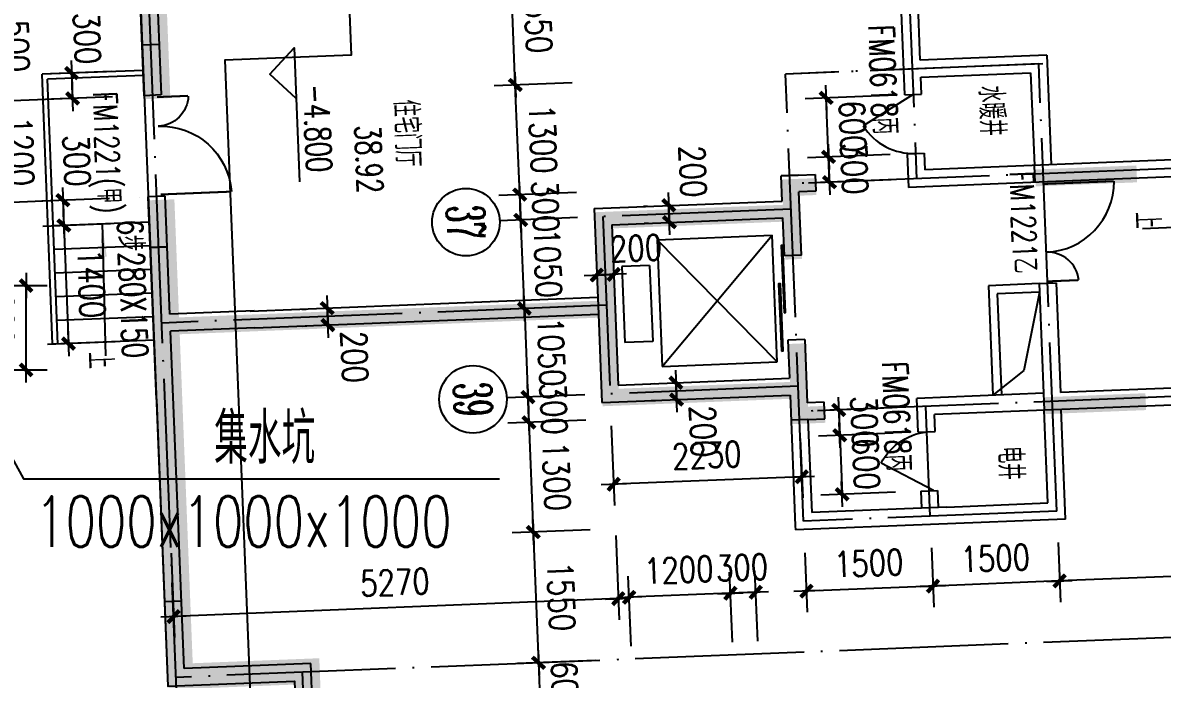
# Model space of a CAD drawing. Extents: x 634182 to 802382, y -1101880 to -864080.
# Drawn here: x 775178 to 788672, y -992828 to -985053 of the extents above; entities that cross this region are included whole.
import ezdxf
from ezdxf.enums import TextEntityAlignment as Align

# ---------------------------------------------------------------- set-up
doc = ezdxf.new("R2010")
doc.units = 0
doc.header["$LTSCALE"] = 1000
doc.header["$MEASUREMENT"] = 0
doc.linetypes.add('DOTE', pattern=[2.42, 2, -0.2, 0.02, -0.2])
doc.layers.get('0').update_dxf_attribs({"linetype": 'CONTINUOUS'})
doc.layers.get('DEFPOINTS').update_dxf_attribs({"linetype": 'CONTINUOUS'})
for name, color, linetype in [('AXIS', 3, 'CONTINUOUS'), ('AXIS_TEXT', 7, 'CONTINUOUS'), ('DOTE', 1, 'DOTE'), ('PUB_DIM', 3, 'CONTINUOUS'), ('PUB_TEXT', 7, 'CONTINUOUS'), ('STAIR', 2, 'CONTINUOUS'), ('WALL', 191, 'CONTINUOUS'), ('WINDOW', 2, 'CONTINUOUS'), ('WINDOW_TEXT', 6, 'CONTINUOUS'), ('剪力墙', 131, 'CONTINUOUS'), ('防火分區线', 2, 'CONTINUOUS')]:
    doc.layers.add(name, color=color, linetype=linetype)
doc.styles.add('_Z', font='romans', dxfattribs={"width": 0.7, "bigfont": 'Z'})
doc.styles.add('COMPLEX', font='COMPLEX')
doc.styles.add('DIM_FONT', font='simplex.shx', dxfattribs={"width": 0.8})
doc.styles.add('SIMPLEX', font='SIMPLEX.SHX')
doc.styles.add('Z', font='romans', dxfattribs={"width": 0.8, "bigfont": 'z'})
doc.dimstyles.new('DIMN', dxfattribs={"dimtxt": 300, "dimasz": 1, "dimexe": 250, "dimexo": 300, "dimgap": 150, "dimtad": 1, "dimdec": 0, "dimzin": 0, "dimdsep": 46, "dimtxsty": 'DIM_FONT', "dimblk": '_DIMX', "dimblk1": '_DIMX', "dimblk2": '_DIMX', "dimcen": 2.5, "dimclrt": 7, "dimadec": 0, "dimazin": 0, "dimtfac": 1, "dimtdec": 0, "dimtix": 1, "dimtmove": 2, "dimatfit": 3, "dimldrblk": '_DIMX', "dimfxl": 0, "dimtolj": 1, "dimtzin": 0, "dimarcsym": 0})

# ---------------------------------------------------------------- blocks, each defined once
blk = doc.blocks.new('M_A17ORW')
at = {"const_width": 0.02}
for points in [[(-0.481, -0.001), (-0.481, -0.308)], [(0.481, 0.001), (0.481, -0.691)]]:
    blk.add_lwpolyline(points, dxfattribs=at)
for centre, radius, start, end in [((-0.501, -0.003), 0.307, 274.2492, 0.2101), ((0.505, 0.002), 0.699, 180.2762, 268.0603)]:
    blk.add_arc(centre, radius, start, end)
blk = doc.blocks.new('_DBLK')
blk.add_line((-0.5, 0), (0, -0.866))
blk.add_arc((-0.5, 0), 1, 300, 0)
at = {"layer": 'WINDOW_TEXT', "style": 'SIMPLEX', "flags": 9}
blk.add_attdef('A', text='', height=1, dxfattribs=at).set_placement((0, 1.5), align=Align.MIDDLE)
blk = doc.blocks.new('M_A14NPV')
for points in [[(0.18, 0.178), (0.177, 0.16), (-0.617, 0.16), (-0.617, 0.181)], [(0.632, 0.226), (0.629, 0.208), (-0.164, 0.208), (-0.164, 0.229)]]:
    blk.add_lwpolyline(points, close=True)
blk = doc.blocks.new('_DIMX')
blk.add_line((-150, 0), (150, 0))
at = {"const_width": 50}
blk.add_lwpolyline([(-70, -70), (70, 70)], dxfattribs=at)
blk = doc.blocks.new('*D271')
at = {"color": 0, "linetype": 'ByBlock'}
for p, q in [((787438, -991210), (787466, -991914)), ((785939, -991270), (785967, -991974)), ((787455, -991664), (785958, -991725))]:
    blk.add_line(p, q, dxfattribs=at)
at = {"layer": 'DEFPOINTS', "color": 0, "linetype": 'ByBlock'}
for p in [(787425, -990910), (785927, -990971), (785957, -991725)]:
    blk.add_point(p, dxfattribs=at)
at = {"color": 0, "linetype": 'ByBlock'}
for p, rotation in [((785957, -991725), 182.3), ((787456, -991664), 2.29999999999996)]:
    blk.add_blockref('_DIMX', p, dxfattribs=dict(at, rotation=rotation))
at = {"color": 7, "linetype": 'ByBlock', "insert": (786694, -991395), "char_height": 300, "attachment_point": 5, "rotation": 2.3, "style": 'DIM_FONT'}
blk.add_mtext('\\A1;1500', dxfattribs=at)
blk = doc.blocks.new('*D272')
at = {"color": 0, "linetype": 'ByBlock'}
for p, q in [((782200, -991125), (782240, -992124)), ((776934, -991337), (776974, -992336)), ((782229, -991874), (776965, -992086))]:
    blk.add_line(p, q, dxfattribs=at)
at = {"layer": 'DEFPOINTS', "color": 0, "linetype": 'ByBlock'}
for p in [(782188, -990826), (776922, -991037), (776964, -992086)]:
    blk.add_point(p, dxfattribs=at)
at = {"color": 0, "linetype": 'ByBlock'}
for p, rotation in [((782230, -991874), 2.30000000000004), ((776964, -992086), 182.3)]:
    blk.add_blockref('_DIMX', p, dxfattribs=dict(at, rotation=rotation))
at = {"color": 7, "linetype": 'ByBlock', "insert": (779585, -991680), "char_height": 300, "attachment_point": 5, "rotation": 2.3, "style": 'DIM_FONT'}
blk.add_mtext('\\A1;5270', dxfattribs=at)
blk = doc.blocks.new('*D273')
at = {"color": 0, "linetype": 'ByBlock'}
for p, q in [((782148, -989826), (782186, -990769)), ((784386, -989976), (784414, -990680)), ((784403, -990430), (782177, -990519))]:
    blk.add_line(p, q, dxfattribs=at)
at = {"layer": 'DEFPOINTS', "color": 0, "linetype": 'ByBlock'}
for p in [(782136, -989527), (784373, -989676), (782176, -990519)]:
    blk.add_point(p, dxfattribs=at)
at = {"color": 0, "linetype": 'ByBlock'}
for p, rotation in [((782176, -990519), 182.3), ((784404, -990430), 2.29999999999996)]:
    blk.add_blockref('_DIMX', p, dxfattribs=dict(at, rotation=rotation))
at = {"color": 7, "linetype": 'ByBlock', "insert": (783278, -990175), "char_height": 300, "attachment_point": 5, "rotation": 2.3, "style": 'DIM_FONT'}
blk.add_mtext('\\A1;2230', dxfattribs=at)
blk = doc.blocks.new('*D274')
at = {"color": 0, "linetype": 'ByBlock'}
for p, q in [((784440, -991331), (784468, -992035)), ((785939, -991270), (785967, -991974)), ((785956, -991725), (784459, -991785))]:
    blk.add_line(p, q, dxfattribs=at)
at = {"layer": 'DEFPOINTS', "color": 0, "linetype": 'ByBlock'}
for p in [(784428, -991031), (785927, -990971), (784458, -991785)]:
    blk.add_point(p, dxfattribs=at)
at = {"color": 0, "linetype": 'ByBlock'}
for p, rotation in [((785957, -991725), 2.29999999999996), ((784458, -991785), 182.3)]:
    blk.add_blockref('_DIMX', p, dxfattribs=dict(at, rotation=rotation))
at = {"color": 7, "linetype": 'ByBlock', "insert": (785196, -991455), "char_height": 300, "attachment_point": 5, "rotation": 2.3, "style": 'DIM_FONT'}
blk.add_mtext('\\A1;1500', dxfattribs=at)
blk = doc.blocks.new('*D275')
at = {"color": 0, "linetype": 'ByBlock'}
for p, q in [((791025, -990827), (791063, -991770)), ((787438, -991210), (787466, -991914)), ((791052, -991520), (787457, -991664))]:
    blk.add_line(p, q, dxfattribs=at)
at = {"layer": 'DEFPOINTS', "color": 0, "linetype": 'ByBlock'}
for p in [(791013, -990527), (787425, -990910), (787456, -991664)]:
    blk.add_point(p, dxfattribs=at)
at = {"color": 0, "linetype": 'ByBlock'}
for p, rotation in [((791053, -991520), 2.29999999999996), ((787456, -991664), 182.3)]:
    blk.add_blockref('_DIMX', p, dxfattribs=dict(at, rotation=rotation))
at = {"color": 7, "linetype": 'ByBlock', "insert": (789242, -991292), "char_height": 300, "attachment_point": 5, "rotation": 2.3, "style": 'DIM_FONT'}
blk.add_mtext('\\A1;3600', dxfattribs=at)
blk = doc.blocks.new('*D277')
at = {"color": 0, "linetype": 'ByBlock'}
for p, q in [((781791, -988410), (780868, -988447)), ((781118, -988436), (781117, -988435)), ((781118, -988437), (781160, -989486)), ((781833, -989459), (780910, -989496)), ((781160, -989487), (781160, -989488))]:
    blk.add_line(p, q, dxfattribs=at)
at = {"layer": 'DEFPOINTS', "color": 0, "linetype": 'ByBlock'}
for p in [(782090, -988398), (782133, -989447), (781160, -989486)]:
    blk.add_point(p, dxfattribs=at)
at = {"color": 0, "linetype": 'ByBlock'}
for p, rotation in [((781118, -988437), 272.3000000000001), ((781160, -989486), 92.3000000000001)]:
    blk.add_blockref('_DIMX', p, dxfattribs=dict(at, rotation=rotation))
at = {"color": 7, "linetype": 'ByBlock', "insert": (781438, -988950), "char_height": 300, "attachment_point": 5, "rotation": 272.3, "style": 'DIM_FONT'}
blk.add_mtext('\\A1;1050', dxfattribs=at)
blk = doc.blocks.new('*D279')
at = {"color": 0, "linetype": 'ByBlock'}
for p, q in [((781833, -989459), (780910, -989496)), ((781160, -989485), (781160, -989484)), ((781160, -989486), (781172, -989786)), ((781845, -989759), (780922, -989796)), ((781172, -989787), (781172, -989788))]:
    blk.add_line(p, q, dxfattribs=at)
at = {"layer": 'DEFPOINTS', "color": 0, "linetype": 'ByBlock'}
for p in [(782133, -989447), (782145, -989747), (781172, -989786)]:
    blk.add_point(p, dxfattribs=at)
at = {"color": 0, "linetype": 'ByBlock'}
for p, rotation in [((781160, -989486), 272.3000000000001), ((781172, -989786), 92.3000000000001)]:
    blk.add_blockref('_DIMX', p, dxfattribs=dict(at, rotation=rotation))
at = {"color": 7, "linetype": 'ByBlock', "insert": (781465, -989624), "char_height": 300, "attachment_point": 5, "rotation": 272.3, "style": 'DIM_FONT'}
blk.add_mtext('\\A1;300', dxfattribs=at)
blk = doc.blocks.new('*D280')
at = {"color": 0, "linetype": 'ByBlock'}
for p, q in [((781748, -987361), (780826, -987398)), ((781075, -987387), (781075, -987386)), ((781118, -988437), (781075, -987388)), ((781791, -988410), (780868, -988447)), ((781118, -988438), (781118, -988439))]:
    blk.add_line(p, q, dxfattribs=at)
at = {"layer": 'DEFPOINTS', "color": 0, "linetype": 'ByBlock'}
for p in [(781075, -987388), (782048, -987349), (782090, -988398)]:
    blk.add_point(p, dxfattribs=at)
at = {"color": 0, "linetype": 'ByBlock'}
for p, rotation in [((781075, -987388), 272.3000000000001), ((781118, -988437), 92.3000000000001)]:
    blk.add_blockref('_DIMX', p, dxfattribs=dict(at, rotation=rotation))
at = {"color": 7, "linetype": 'ByBlock', "insert": (781396, -987901), "char_height": 300, "attachment_point": 5, "rotation": 272.3, "style": 'DIM_FONT'}
blk.add_mtext('\\A1;1050', dxfattribs=at)
blk = doc.blocks.new('*D281')
at = {"color": 0, "linetype": 'ByBlock'}
for p, q in [((781736, -987061), (780814, -987098)), ((781063, -987087), (781063, -987086)), ((781075, -987388), (781063, -987088)), ((781748, -987361), (780826, -987398)), ((781075, -987389), (781076, -987390))]:
    blk.add_line(p, q, dxfattribs=at)
at = {"layer": 'DEFPOINTS', "color": 0, "linetype": 'ByBlock'}
for p in [(782036, -987049), (781063, -987088), (782048, -987349)]:
    blk.add_point(p, dxfattribs=at)
at = {"color": 0, "linetype": 'ByBlock'}
for p, rotation in [((781063, -987088), 272.3000000000001), ((781075, -987388), 92.3000000000001)]:
    blk.add_blockref('_DIMX', p, dxfattribs=dict(at, rotation=rotation))
at = {"color": 7, "linetype": 'ByBlock', "insert": (781369, -987226), "char_height": 300, "attachment_point": 5, "rotation": 272.3, "style": 'DIM_FONT'}
blk.add_mtext('\\A1;300', dxfattribs=at)
blk = doc.blocks.new('*D282')
at = {"color": 0, "linetype": 'ByBlock'}
for p, q in [((781684, -985762), (780761, -985799)), ((781063, -987087), (781011, -985790)), ((781736, -987061), (780814, -987098))]:
    blk.add_line(p, q, dxfattribs=at)
at = {"layer": 'DEFPOINTS', "color": 0, "linetype": 'ByBlock'}
for p in [(781011, -985789), (781984, -985750), (782036, -987049)]:
    blk.add_point(p, dxfattribs=at)
at = {"color": 0, "linetype": 'ByBlock'}
for p, rotation in [((781011, -985789), 92.3000000000001), ((781063, -987088), 272.3000000000001)]:
    blk.add_blockref('_DIMX', p, dxfattribs=dict(at, rotation=rotation))
at = {"color": 7, "linetype": 'ByBlock', "insert": (781337, -986427), "char_height": 300, "attachment_point": 5, "rotation": 272.3, "style": 'DIM_FONT'}
blk.add_mtext('\\A1;1300', dxfattribs=at)
blk = doc.blocks.new('*D283')
at = {"color": 0, "linetype": 'ByBlock'}
for p, q in [((781622, -984214), (780699, -984251)), ((781011, -985788), (780949, -984242)), ((781684, -985762), (780761, -985799))]:
    blk.add_line(p, q, dxfattribs=at)
at = {"layer": 'DEFPOINTS', "color": 0, "linetype": 'ByBlock'}
for p in [(781922, -984202), (780949, -984241), (781984, -985750)]:
    blk.add_point(p, dxfattribs=at)
at = {"color": 0, "linetype": 'ByBlock'}
for p, rotation in [((780949, -984241), 92.3000000000001), ((781011, -985789), 272.3000000000001)]:
    blk.add_blockref('_DIMX', p, dxfattribs=dict(at, rotation=rotation))
at = {"color": 7, "linetype": 'ByBlock', "insert": (781280, -985003), "char_height": 300, "attachment_point": 5, "rotation": 272.3, "style": 'DIM_FONT'}
blk.add_mtext('\\A1;1550', dxfattribs=at)
blk = doc.blocks.new('*D285')
at = {"color": 0, "linetype": 'ByBlock'}
for p, q in [((781959, -992607), (781036, -992644)), ((781286, -992633), (781286, -992632)), ((781286, -992634), (781310, -993233)), ((781983, -993206), (781060, -993243)), ((781310, -993234), (781310, -993235))]:
    blk.add_line(p, q, dxfattribs=at)
at = {"layer": 'DEFPOINTS', "color": 0, "linetype": 'ByBlock'}
for p in [(782259, -992595), (781310, -993233), (782283, -993194)]:
    blk.add_point(p, dxfattribs=at)
at = {"color": 0, "linetype": 'ByBlock'}
for p, rotation in [((781286, -992634), 272.3000000000001), ((781310, -993233), 92.3000000000001)]:
    blk.add_blockref('_DIMX', p, dxfattribs=dict(at, rotation=rotation))
at = {"color": 7, "linetype": 'ByBlock', "insert": (781598, -992922), "char_height": 300, "attachment_point": 5, "rotation": 272.3, "style": 'DIM_FONT'}
blk.add_mtext('\\A1;600', dxfattribs=at)
blk = doc.blocks.new('_AXISO')
blk.add_circle((0, 0), 0.5)
at = {"layer": 'AXIS_TEXT', "style": 'COMPLEX', "width": 1.041667}
blk.add_attdef('A', text='', height=0.56, dxfattribs=at).set_placement((-0.25, -0.28), (0.25, -0.28), align=Align.FIT)
blk = doc.blocks.new('*D351')
at = {"color": 0, "linetype": 'ByBlock'}
for p, q in [((785451, -986612), (784471, -986651)), ((784720, -986640), (784720, -986639)), ((784732, -986941), (784720, -986641)), ((785463, -986912), (784483, -986951)), ((784732, -986942), (784732, -986943))]:
    blk.add_line(p, q, dxfattribs=at)
at = {"layer": 'DEFPOINTS', "color": 0, "linetype": 'ByBlock'}
for p in [(784720, -986641), (785751, -986600), (785763, -986900)]:
    blk.add_point(p, dxfattribs=at)
at = {"color": 0, "linetype": 'ByBlock'}
for p, rotation in [((784720, -986641), 272.3000000000001), ((784732, -986941), 92.3000000000001)]:
    blk.add_blockref('_DIMX', p, dxfattribs=dict(at, rotation=rotation))
at = {"color": 7, "linetype": 'ByBlock', "insert": (785026, -986779), "char_height": 300, "attachment_point": 5, "rotation": 272.3, "style": 'DIM_FONT'}
blk.add_mtext('\\A1;300', dxfattribs=at)
blk = doc.blocks.new('*D352')
at = {"color": 0, "linetype": 'ByBlock'}
for p, q in [((785323, -985917), (784442, -985952)), ((784692, -985941), (784692, -985940)), ((784720, -986641), (784692, -985942)), ((785451, -986612), (784471, -986651)), ((784720, -986642), (784720, -986643))]:
    blk.add_line(p, q, dxfattribs=at)
at = {"layer": 'DEFPOINTS', "color": 0, "linetype": 'ByBlock'}
for p in [(784692, -985942), (785623, -985904), (785751, -986600)]:
    blk.add_point(p, dxfattribs=at)
at = {"color": 0, "linetype": 'ByBlock'}
for p, rotation in [((784692, -985942), 272.3000000000001), ((784720, -986641), 92.3000000000001)]:
    blk.add_blockref('_DIMX', p, dxfattribs=dict(at, rotation=rotation))
at = {"color": 7, "linetype": 'ByBlock', "insert": (785006, -986280), "char_height": 300, "attachment_point": 5, "rotation": 272.3, "style": 'DIM_FONT'}
blk.add_mtext('\\A1;600', dxfattribs=at)
blk = doc.blocks.new('*D353')
at = {"color": 0, "linetype": 'ByBlock'}
for p, q in [((785472, -989613), (784591, -989649)), ((784841, -989638), (784841, -989637)), ((784841, -989639), (784853, -989939)), ((785484, -989913), (784603, -989949)), ((784853, -989940), (784853, -989941))]:
    blk.add_line(p, q, dxfattribs=at)
at = {"layer": 'DEFPOINTS', "color": 0, "linetype": 'ByBlock'}
for p in [(785772, -989601), (784853, -989939), (785784, -989901)]:
    blk.add_point(p, dxfattribs=at)
at = {"color": 0, "linetype": 'ByBlock'}
for p, rotation in [((784841, -989639), 272.3000000000001), ((784853, -989939), 92.3000000000001)]:
    blk.add_blockref('_DIMX', p, dxfattribs=dict(at, rotation=rotation))
at = {"color": 7, "linetype": 'ByBlock', "insert": (785147, -989777), "char_height": 300, "attachment_point": 5, "rotation": 272.3, "style": 'DIM_FONT'}
blk.add_mtext('\\A1;300', dxfattribs=at)
blk = doc.blocks.new('*D354')
at = {"color": 0, "linetype": 'ByBlock'}
for p, q in [((785484, -989913), (784603, -989949)), ((784853, -989938), (784853, -989937)), ((784853, -989939), (784881, -990638)), ((785512, -990613), (784631, -990648)), ((784881, -990639), (784881, -990640))]:
    blk.add_line(p, q, dxfattribs=at)
at = {"layer": 'DEFPOINTS', "color": 0, "linetype": 'ByBlock'}
for p in [(785784, -989901), (784881, -990638), (785812, -990601)]:
    blk.add_point(p, dxfattribs=at)
at = {"color": 0, "linetype": 'ByBlock'}
for p, rotation in [((784853, -989939), 272.3000000000001), ((784881, -990638), 92.3000000000001)]:
    blk.add_blockref('_DIMX', p, dxfattribs=dict(at, rotation=rotation))
at = {"color": 7, "linetype": 'ByBlock', "insert": (785167, -990276), "char_height": 300, "attachment_point": 5, "rotation": 272.3, "style": 'DIM_FONT'}
blk.add_mtext('\\A1;600', dxfattribs=at)
blk = doc.blocks.new('*D373')
at = {"color": 0, "linetype": 'ByBlock'}
for p, q in [((783582, -992389), (783548, -991560)), ((783882, -992377), (783848, -991548)), ((783557, -991810), (783556, -991810)), ((783858, -991798), (783558, -991810)), ((783859, -991798), (783860, -991798))]:
    blk.add_line(p, q, dxfattribs=at)
at = {"layer": 'DEFPOINTS', "color": 0, "linetype": 'ByBlock'}
for p in [(783558, -991810), (783594, -992689), (783894, -992677)]:
    blk.add_point(p, dxfattribs=at)
at = {"color": 0, "linetype": 'ByBlock'}
for p, rotation in [((783558, -991810), 2.30000000000001), ((783858, -991798), 182.3)]:
    blk.add_blockref('_DIMX', p, dxfattribs=dict(at, rotation=rotation))
at = {"color": 7, "linetype": 'ByBlock', "insert": (783696, -991504), "char_height": 300, "attachment_point": 5, "rotation": 2.3, "style": 'DIM_FONT'}
blk.add_mtext('\\A1;300', dxfattribs=at)
blk = doc.blocks.new('*D374')
at = {"color": 0, "linetype": 'ByBlock'}
for p, q in [((782383, -992437), (782349, -991608)), ((783582, -992389), (783548, -991560)), ((783557, -991810), (782360, -991858))]:
    blk.add_line(p, q, dxfattribs=at)
at = {"layer": 'DEFPOINTS', "color": 0, "linetype": 'ByBlock'}
for p in [(782359, -991858), (783594, -992689), (782395, -992737)]:
    blk.add_point(p, dxfattribs=at)
at = {"color": 0, "linetype": 'ByBlock'}
for p, rotation in [((782359, -991858), 182.3), ((783558, -991810), 2.30000000000004)]:
    blk.add_blockref('_DIMX', p, dxfattribs=dict(at, rotation=rotation))
at = {"color": 7, "linetype": 'ByBlock', "insert": (782947, -991534), "char_height": 300, "attachment_point": 5, "rotation": 2.3, "style": 'DIM_FONT'}
blk.add_mtext('\\A1;1200', dxfattribs=at)
blk = doc.blocks.new('*D432')
at = {"color": 0, "linetype": 'ByBlock'}
for p, q in [((782528, -987226), (782578, -987224)), ((782828, -987213), (782828, -987212)), ((782836, -987414), (782828, -987214)), ((782836, -987414), (782828, -987214)), ((782536, -987426), (782586, -987424)), ((782836, -987415), (782836, -987416))]:
    blk.add_line(p, q, dxfattribs=at)
at = {"layer": 'DEFPOINTS', "color": 0, "linetype": 'ByBlock'}
for p in [(782828, -987214), (782828, -987214), (782836, -987414)]:
    blk.add_point(p, dxfattribs=at)
at = {"color": 0, "linetype": 'ByBlock'}
for p, rotation in [((782828, -987214), 272.3000000000001), ((782836, -987414), 92.3000000000001)]:
    blk.add_blockref('_DIMX', p, dxfattribs=dict(at, rotation=rotation))
at = {"color": 7, "linetype": 'ByBlock', "insert": (783112, -986812), "char_height": 300, "attachment_point": 5, "rotation": 272.3, "style": 'DIM_FONT'}
blk.add_mtext('\\A1;200', dxfattribs=at)
blk = doc.blocks.new('*D433')
at = {"color": 0, "linetype": 'ByBlock'}
for p, q in [((782612, -989328), (782662, -989326)), ((782912, -989315), (782912, -989314)), ((782912, -989316), (782920, -989516)), ((782912, -989316), (782920, -989516)), ((782620, -989528), (782670, -989526)), ((782920, -989517), (782920, -989518))]:
    blk.add_line(p, q, dxfattribs=at)
at = {"layer": 'DEFPOINTS', "color": 0, "linetype": 'ByBlock'}
for p in [(782912, -989316), (782920, -989516), (782920, -989516)]:
    blk.add_point(p, dxfattribs=at)
at = {"color": 0, "linetype": 'ByBlock'}
for p, rotation in [((782912, -989316), 272.3000000000001), ((782920, -989516), 92.3000000000001)]:
    blk.add_blockref('_DIMX', p, dxfattribs=dict(at, rotation=rotation))
at = {"color": 7, "linetype": 'ByBlock', "insert": (783236, -989893), "char_height": 300, "attachment_point": 5, "rotation": 272.3, "style": 'DIM_FONT'}
blk.add_mtext('\\A1;200', dxfattribs=at)
blk = doc.blocks.new('*D434')
at = {"color": 0, "linetype": 'ByBlock'}
for p, q in [((781964, -987741), (781966, -987791)), ((782164, -987733), (782166, -987783)), ((781975, -988041), (781974, -988041)), ((781976, -988041), (782176, -988033)), ((781976, -988041), (782176, -988033)), ((782177, -988033), (782178, -988033))]:
    blk.add_line(p, q, dxfattribs=at)
at = {"layer": 'DEFPOINTS', "color": 0, "linetype": 'ByBlock'}
for p in [(781976, -988041), (782176, -988033), (782176, -988033)]:
    blk.add_point(p, dxfattribs=at)
at = {"color": 0, "linetype": 'ByBlock'}
for p, rotation in [((781976, -988041), 2.30000000000004), ((782176, -988033), 182.3)]:
    blk.add_blockref('_DIMX', p, dxfattribs=dict(at, rotation=rotation))
at = {"color": 7, "linetype": 'ByBlock', "insert": (782440, -987722), "char_height": 300, "attachment_point": 5, "rotation": 2.3, "style": 'DIM_FONT'}
blk.add_mtext('\\A1;200', dxfattribs=at)
blk = doc.blocks.new('*D435')
at = {"color": 0, "linetype": 'ByBlock'}
for p, q in [((778484, -988445), (778534, -988443)), ((778783, -988432), (778783, -988431)), ((778783, -988433), (778791, -988633)), ((778783, -988433), (778791, -988633)), ((778492, -988645), (778542, -988643)), ((778792, -988634), (778792, -988635))]:
    blk.add_line(p, q, dxfattribs=at)
at = {"layer": 'DEFPOINTS', "color": 0, "linetype": 'ByBlock'}
for p in [(778783, -988433), (778791, -988633), (778791, -988633)]:
    blk.add_point(p, dxfattribs=at)
at = {"color": 0, "linetype": 'ByBlock'}
for p, rotation in [((778783, -988433), 272.3000000000001), ((778791, -988633), 92.3000000000001)]:
    blk.add_blockref('_DIMX', p, dxfattribs=dict(at, rotation=rotation))
at = {"color": 7, "linetype": 'ByBlock', "insert": (779107, -989010), "char_height": 300, "attachment_point": 5, "rotation": 272.3, "style": 'DIM_FONT'}
blk.add_mtext('\\A1;200', dxfattribs=at)
blk = doc.blocks.new('*D1481')
at = {"color": 0, "linetype": 'ByBlock'}
for p, q in [((774662, -988165), (775468, -988165)), ((775218, -988164), (775218, -988163)), ((775218, -989165), (775218, -988165)), ((774662, -989165), (775468, -989165)), ((775218, -989166), (775218, -989167))]:
    blk.add_line(p, q, dxfattribs=at)
at = {"layer": 'DEFPOINTS', "color": 0, "linetype": 'ByBlock'}
for p in [(774362, -988165), (775218, -988165), (774362, -989165)]:
    blk.add_point(p, dxfattribs=at)
at = {"color": 0, "linetype": 'ByBlock'}
for p, rotation in [((775218, -988165), 270), ((775218, -989165), 90)]:
    blk.add_blockref('_DIMX', p, dxfattribs=dict(at, rotation=rotation))
at = {"color": 7, "linetype": 'ByBlock', "insert": (774918, -988665), "char_height": 300, "attachment_point": 5, "rotation": 90, "style": 'DIM_FONT'}
blk.add_mtext('\\A1;1000', dxfattribs=at)
blk = doc.blocks.new('_ARROW')
blk.add_solid([(0, 0), (-1, 0.1), (-1, -0.1)])
blk = doc.blocks.new('*D1734')
at = {"color": 0, "linetype": 'ByBlock'}
for p, q in [((776227, -985631), (775506, -985659)), ((775756, -985648), (775756, -985647)), ((775756, -985649), (775768, -985949)), ((775756, -985649), (775768, -985949)), ((776239, -985931), (775518, -985959)), ((775768, -985950), (775768, -985951))]:
    blk.add_line(p, q, dxfattribs=at)
at = {"layer": 'DEFPOINTS', "color": 0, "linetype": 'ByBlock'}
for p in [(776527, -985619), (775768, -985949), (776538, -985919)]:
    blk.add_point(p, dxfattribs=at)
at = {"color": 0, "linetype": 'ByBlock'}
for p, rotation in [((775756, -985649), 272.2300000000133), ((775768, -985949), 92.23000000001323)]:
    blk.add_blockref('_DIMX', p, dxfattribs=dict(at, rotation=rotation))
at = {"color": 7, "linetype": 'ByBlock', "insert": (775939, -985236), "char_height": 300, "attachment_point": 5, "rotation": 272.23, "style": 'DIM_FONT'}
blk.add_mtext('\\A1;300', dxfattribs=at)
blk = doc.blocks.new('*D1735')
at = {"color": 0, "linetype": 'ByBlock'}
for p, q in [((776205, -987133), (775403, -987164)), ((775653, -987153), (775653, -987152)), ((775653, -987154), (775665, -987454)), ((775653, -987154), (775665, -987454)), ((776216, -987433), (775415, -987464)), ((775665, -987455), (775665, -987456))]:
    blk.add_line(p, q, dxfattribs=at)
at = {"layer": 'DEFPOINTS', "color": 0, "linetype": 'ByBlock'}
for p in [(776504, -987121), (775665, -987454), (776516, -987421)]:
    blk.add_point(p, dxfattribs=at)
at = {"color": 0, "linetype": 'ByBlock'}
for p, rotation in [((775653, -987154), 272.2300000000799), ((775665, -987454), 92.23000000007988)]:
    blk.add_blockref('_DIMX', p, dxfattribs=dict(at, rotation=rotation))
at = {"color": 7, "linetype": 'ByBlock', "insert": (775817, -986684), "char_height": 300, "attachment_point": 5, "rotation": 272.23, "style": 'DIM_FONT'}
blk.add_mtext('\\A1;300', dxfattribs=at)

msp = doc.modelspace()

# ---------------------------------------------------------------- linework, layer by layer
msp.add_lwpolyline([(774264.329, -988773.082), (775187.921, -990453.237), (780824.195, -990453.237)])
at = {"layer": 'DOTE', "linetype": 'DOTE'}
for p, q in [((777125.612, -996103.656), (776523.636, -981115.755)), ((785648.819, -984051.887), (785763.195, -986899.604)), ((787259.775, -985538.447), (784212.232, -985660.849)), ((787209.816, -985540.454), (784212.232, -985660.849)), ((787422.514, -990836.184), (787209.816, -985540.454)), ((784424.931, -990956.58), (784212.232, -985660.849)), ((796297.443, -986476.505), (784264.404, -986959.802)), ((784276.443, -987259.56), (782048.24, -987349.054)), ((782048.24, -987349.054), (782132.517, -989447.363)), ((782090.378, -988398.208), (776824.624, -988609.705)), ((796405.798, -989174.33), (784372.76, -989657.627)), ((784360.72, -989357.869), (782132.517, -989447.363)), ((785923.723, -990896.382), (785871.551, -989597.429)), ((787422.514, -990836.184), (784424.931, -990956.58)), ((796520.173, -992022.005), (776993.176, -992806.28)), ((778624.404, -996043.46), (778491.969, -992746.119))]:
    msp.add_line(p, q, dxfattribs=at)
at = {"layer": 'PUB_DIM'}
for points in [[(778416.464, -985948.39), (778104.667, -985660.671), (778392.385, -985348.873), (778456.195, -986937.592)], [(776117.498, -987425.591), (776158.003, -988999.47)], [(789194.859, -987462.325), (788437.321, -987492.751)]]:
    msp.add_lwpolyline(points, dxfattribs=at)
at = {"layer": 'STAIR'}
for p, q in [((776606.131, -985616.125), (775407.04, -985662.818)), ((775531.555, -988860.394), (775407.04, -985662.818)), ((776608.466, -985676.079), (775469.329, -985720.438)), ((775591.51, -988858.06), (775469.329, -985720.438)), ((776676.171, -987414.761), (775537.035, -987459.12)), ((776687.066, -987694.549), (775547.93, -987738.908)), ((776697.961, -987974.337), (775558.825, -988018.696)), ((776708.856, -988254.125), (775569.72, -988298.484)), ((776719.752, -988533.913), (775580.615, -988578.272)), ((776730.647, -988813.701), (775531.555, -988860.394))]:
    msp.add_line(p, q, dxfattribs=at)
at = {"layer": 'WALL'}
for p, q in [((785806.932, -985496.774), (785744.73, -983948.065)), ((785623.146, -985904.478), (785552.917, -984155.93)), ((776616.351, -985915.952), (776552.14, -984317.238)), ((776760.005, -984509.039), (776816.19, -985907.925)), ((776792.111, -985308.409), (776592.272, -985316.435)), ((787305.724, -985436.576), (785806.932, -985496.774)), ((787305.724, -985436.576), (787357.895, -986735.529)), ((785814.959, -985696.613), (787113.912, -985644.441)), ((785822.985, -985896.452), (785814.959, -985696.613)), ((787113.912, -985644.441), (787158.057, -986743.555)), ((776816.19, -985907.925), (776616.351, -985915.952)), ((785623.146, -985904.478), (785822.985, -985896.452)), ((785651.239, -986603.914), (785851.077, -986595.888)), ((785651.239, -986603.914), (785667.291, -987003.592)), ((785851.077, -986595.888), (785859.104, -986795.727)), ((792253.948, -986538.883), (785859.104, -986795.727)), ((792261.974, -986738.722), (787116.123, -986945.401)), ((787166.083, -986943.394), (787158.057, -986743.555)), ((784160.473, -986863.951), (784560.151, -986847.898)), ((784360.312, -986855.924), (784160.473, -986863.951)), ((784172.513, -987163.709), (784160.473, -986863.951)), ((784560.151, -986847.898), (784568.177, -987047.737)), ((784568.177, -987047.737), (784368.339, -987055.763)), ((787116.123, -986945.401), (785667.291, -987003.592)), ((776564.589, -987118.993), (776564.589, -987118.993)), ((776864.348, -987106.964), (776664.509, -987114.991)), ((776760.825, -989513.036), (776664.509, -987114.991)), ((776863.431, -987084.136), (776863.431, -987084.136)), ((776920.532, -988505.825), (776864.348, -987106.959)), ((781944.309, -987253.203), (784172.513, -987163.709)), ((784398.437, -987805.159), (784368.339, -987055.763)), ((781944.309, -987253.203), (781994.474, -988502.196)), ((782152.175, -987445.015), (784180.539, -987363.548)), ((782152.175, -987445.015), (782228.425, -989343.485)), ((784198.599, -987813.185), (784180.539, -987363.548)), ((776688.588, -987714.496), (776888.427, -987706.47)), ((776888.427, -987706.47), (776688.588, -987714.496)), ((776888.427, -987706.475), (776688.588, -987714.502)), ((776888.427, -987706.47), (776888.427, -987706.47)), ((784398.437, -987805.159), (784198.599, -987813.185)), ((787214.241, -988142.427), (787414.08, -988134.401)), ((787414.08, -988134.401), (787466.251, -989433.354)), ((787214.241, -988142.427), (786614.724, -988166.506)), ((786614.724, -988166.506), (786666.896, -989465.459)), ((787218.254, -988242.347), (786718.657, -988262.413)), ((786718.657, -988262.413), (786766.815, -989461.446)), ((787214.241, -988142.427), (787274.439, -989641.219)), ((777869.767, -988467.699), (781986.448, -988302.357)), ((777919.727, -988465.693), (776920.532, -988505.825)), ((777927.753, -988665.531), (781994.474, -988502.196)), ((781994.474, -988502.196), (782036.613, -989551.35)), ((777927.753, -988665.528), (776928.558, -988705.66)), ((777089.086, -992702.446), (776928.558, -988705.66)), ((784438.569, -988804.353), (784238.73, -988812.38)), ((784438.569, -988804.353), (784468.668, -989553.749)), ((784238.73, -988812.38), (784256.79, -989262.017)), ((782228.425, -989343.485), (784256.79, -989262.017)), ((792362.304, -989236.708), (787466.251, -989433.354)), ((782036.613, -989551.35), (784264.816, -989461.856)), ((784264.816, -989461.856), (784327.02, -991010.606)), ((787266.412, -989441.38), (785767.621, -989501.578)), ((792370.33, -989436.547), (785975.486, -989693.39)), ((776760.825, -989513.036), (776857.141, -991911.103)), ((784668.507, -989545.723), (784468.668, -989553.749)), ((784676.533, -989745.562), (784668.507, -989545.723)), ((785783.673, -989901.256), (785767.621, -989501.578)), ((784476.694, -989753.588), (784276.856, -989761.614)), ((784476.694, -989753.588), (784676.533, -989745.562)), ((784476.694, -989753.588), (784476.694, -989753.588)), ((784476.694, -989753.588), (784520.839, -990852.702)), ((785983.512, -989893.229), (785975.486, -989693.39)), ((787318.584, -990740.333), (787274.439, -989641.219)), ((787526.449, -990932.145), (787474.278, -989633.193)), ((785783.673, -989901.256), (785983.512, -989893.229)), ((785811.766, -990600.692), (786011.605, -990592.665)), ((785811.766, -990600.692), (785819.792, -990800.53)), ((786011.605, -990592.665), (786019.631, -990792.504)), ((786119.55, -990788.491), (784520.839, -990852.702)), ((786119.55, -990788.491), (787318.584, -990740.333)), ((786119.55, -990788.491), (786119.55, -990788.491)), ((786119.55, -990788.491), (786119.55, -990788.491)), ((786219.47, -990784.478), (786219.47, -990784.478)), ((787526.449, -990932.145), (784329.027, -991060.567)), ((784327.02, -991010.606), (784329.027, -991060.567)), ((777056.98, -991903.076), (776857.141, -991911.103)), ((777056.98, -991903.076), (776857.141, -991911.103)), ((776857.141, -991911.103), (776897.273, -992910.312)), ((778587.877, -992642.249), (777089.086, -992702.446)), ((778611.956, -993241.742), (778587.877, -992642.249))]:
    msp.add_line(p, q, dxfattribs=at)
at = {"layer": 'WINDOW'}
for p, q in [((782689.774, -987623.584), (784053.255, -987568.821)), ((782749.972, -989122.376), (784053.255, -987568.821)), ((784113.452, -989067.613), (784053.255, -987568.821)), ((782689.774, -987623.584), (782749.972, -989122.376)), ((784113.452, -989067.613), (782689.774, -987623.584)), ((782601.894, -987927.356), (782272.16, -987940.599)), ((782272.16, -987940.599), (782308.279, -988839.874)), ((782601.894, -987927.356), (782638.013, -988826.631)), ((787218.254, -988242.347), (787031.866, -989171.582)), ((782638.013, -988826.631), (782308.279, -988839.874)), ((782749.972, -989122.376), (784113.452, -989067.613)), ((787031.866, -989171.582), (786666.896, -989465.459))]:
    msp.add_line(p, q, dxfattribs=at)
at = {"layer": '剪力墙'}
for points in [[(776776.004, -985950.203, 300, 300, 0), (776718.688, -984501.355, 300, 300, 0), (778217.516, -984442.066, 300, 300, 0), (777940.815, -977447.558, 300, 300, 0), (776441.982, -977506.852, 300, 300, 0), (776236.427, -972310.915, 300, 300, 0)], [(777534.951, -1005135.197, 300, 300, 0), (777311.614, -999489.617, 300, 300, 0), (778810.441, -999430.319, 300, 300, 0), (778545.605, -992735.582, 300, 300, 0), (777046.776, -992794.839, 300, 300, 0), (776823.431, -987149.354, 300, 300, 0)]]:
    msp.add_lwpolyline(points, format="xyseb", dxfattribs=at)
at = {"layer": '剪力墙', "const_width": 200}
for points in [[(788370.336, -986842.618), (787171.282, -986890.107)], [(784573.309, -986992.883), (784273.545, -987004.658), (784307.142, -987854.077)], [(784285.399, -987304.452), (782057.147, -987392.573), (782140.157, -989490.932), (784268.487, -989406.736)], [(781998.725, -988445.706), (777032.61, -988642.193)], [(784346.677, -988853.295), (784380.267, -989702.548), (784680.042, -989690.772)], [(788477.063, -989540.48), (787278.001, -989587.915)]]:
    msp.add_lwpolyline(points, dxfattribs=at)
at = {"layer": '防火分區线'}
for points in [[(735212.048, -955216.093), (748762.048, -955216.093), (748762.048, -959366.093), (754962.048, -959366.093), (754962.048, -955216.093), (776884.515, -955216.093), (777268.349, -964772.708), (775769.557, -964832.906), (776283.244, -977622.594), (777782.036, -977562.396), (778050.931, -984257.04), (776552.14, -984317.238), (776897.273, -992910.312), (778396.065, -992850.114), (778652.908, -999244.944), (777154.105, -999305.142), (777628.742, -1011493.921), (778245.739, -1011471.134), (778856.584, -1027157.755)], [(736229.823, -956393.531), (749779.823, -956393.531), (749779.823, -960543.531), (755979.823, -960543.531), (755979.823, -956393.531), (777902.29, -956393.531), (778286.124, -965950.146), (776787.332, -966010.344), (777301.019, -978800.032), (778799.811, -978739.834), (779068.707, -985434.478), (777569.915, -985494.676), (777915.049, -994087.75), (779413.84, -994027.552), (779670.683, -1000422.382), (778171.88, -1000482.58), (778646.517, -1012671.359), (779263.514, -1012648.572), (779874.359, -1028335.193)]]:
    msp.add_lwpolyline(points, dxfattribs=at)

# ---------------------------------------------------------------- block references
at = {"layer": 'AXIS'}
ref = msp.add_blockref('_AXISO', (780425.957, -987414.209), dxfattribs=dict(at, xscale=800, yscale=800, zscale=800, rotation=272.3000000000001))
ref.add_attrib('A', '37', dxfattribs={"layer": 'AXIS_TEXT', "height": 448, "rotation": 272.3, "style": 'COMPLEX', "width": 0.568182}).set_placement((780194.111, -987223.36), (780210.164, -987623.037), align=Align.FIT)
ref = msp.add_blockref('_AXISO', (780510.235, -989512.527), dxfattribs=dict(at, xscale=800, yscale=800, zscale=800, rotation=272.3000000000001))
ref.add_attrib('A', '39', dxfattribs={"layer": 'AXIS_TEXT', "height": 448, "rotation": 272.3, "style": 'COMPLEX', "width": 0.568182}).set_placement((780278.389, -989321.677), (780294.441, -989721.355), align=Align.FIT)
at = {"layer": 'PUB_DIM', "xscale": 400, "yscale": 400, "zscale": 400, "rotation": 92.22999999999999}
msp.add_blockref('_ARROW', (776117.498, -987425.591), dxfattribs=at)
at = {"layer": 'WINDOW', "rotation": 272.3000000000001}
for name, p, xscale, yscale, zscale in [('M_A17ORW', (776790.309, -986509.449), 1200, -1200, 1200), ('_DBLK', (785737.112, -986250.183), 700, 700, 700), ('M_A17ORW', (787290.081, -987538.898), -1200, -1200, 1200), ('M_A14NPV', (784364.079, -988300.338), 1000, -1000, 1000), ('_DBLK', (785947.599, -990244.954), -700, 700, 700)]:
    msp.add_blockref(name, p, dxfattribs=dict(at, xscale=xscale, yscale=yscale, zscale=zscale))

# ---------------------------------------------------------------- texts
at = {"style": '_Z', "width": 0.7}
msp.add_text('上', height=300, rotation=272.3, dxfattribs=at).set_placement((775942.549, -988955.609))
at = {"layer": 'PUB_DIM', "style": 'DIM_FONT', "width": 0.7}
msp.add_text('-4.800', height=300, rotation=272.3, dxfattribs=at).set_placement((778669.655, -986299.641), align=Align.MIDDLE)
at = {"layer": 'PUB_TEXT', "style": 'Z', "width": 0.7}
for s, p in [('FM0618丙', (785393.612, -986373.338)), ('38.92', (779293.071, -987072.224)), ('上', (788499.366, -987489.328)), ('FM0618丙', (785553.906, -990364.306))]:
    msp.add_text(s, height=300, rotation=272.3, dxfattribs=at).set_placement(p, align=Align.MIDDLE_RIGHT)
for s, height, p in [('水暖井', 300, (786492.003, -985801.884)), ('FM1221(甲)', 280, (776009.494, -985871.359)), ('住宅门厅', 300, (779563.345, -985967.703)), ('FM1221乙', 280, (786865.681, -986815.718)), ('6步280X150', 300, (776296.222, -987390.659)), ('电井', 300, (786720.127, -990074.543))]:
    msp.add_text(s, height=height, rotation=272.3, dxfattribs=at).set_placement(p)
for s, p in [('集水坑', (777444.462, -990274.414)), ('1000x1000x1000', (775324.054, -991260.411))]:
    msp.add_text(s, height=600, dxfattribs=at).set_placement(p)

# ---------------------------------------------------------------- dimensions: what is measured, and where the dimension line sits
dim = msp.add_linear_dim(base=(775217.77, -988165.093), p1=(774362.219, -989165.093), p2=(774362.219, -988165.093), angle=270, dimstyle='DIMN')
dim.commit()
dim.dimension.update_dxf_attribs({"geometry": '*D1481', "text_midpoint": (774917.77, -988665.093)})
at = {"layer": 'AXIS'}
for base, p1, p2, angle, picture, middle in [((780949.019, -984240.666), (781984.042, -985750.34), (781921.838, -984201.593), 272.3, '*D283', (781279.879, -985002.999)), ((781011.223, -985789.412), (782036.213, -987049.293), (781984.042, -985750.34), 272.3, '*D282', (781337.067, -986426.849)), ((784720.363, -986641.302), (785763.2, -986899.714), (785751.158, -986599.901), 272.3, '*D351', (785026.142, -986779.169)), ((781063.394, -987088.365), (782048.253, -987349.051), (782036.213, -987049.293), 272.3, '*D281', (781369.172, -987226.205)), ((781075.434, -987388.123), (782090.391, -988398.21), (782048.253, -987349.051), 272.3, '*D280', (781396.261, -987900.663)), ((781159.711, -989486.441), (782090.391, -988398.21), (782132.53, -989447.369), 272.3, '*D277', (781438.4, -988949.822)), ((781171.75, -989786.2), (782132.53, -989447.369), (782144.569, -989747.127), 272.3, '*D279', (781465.489, -989624.281)), ((784852.798, -989938.643), (785771.632, -989601.442), (785783.673, -989901.256), 272.3, '*D353', (785146.536, -989776.697)), ((782175.556, -990519.243), (784373.48, -989675.843), (782135.69, -989526.661), 182.3, '*D273', (783277.619, -990174.738)), ((787455.765, -991664.349), (791012.999, -990527.292), (787425.485, -990910.442), 182.3, '*D275', (789242.276, -991292.353)), ((776964.224, -992085.732), (782187.86, -990825.577), (776922.106, -991037.071), 2.3, '*D272', (779585.062, -991680.227)), ((785956.974, -991724.546), (787425.485, -990910.442), (785926.694, -990970.64), 182.3, '*D271', (786694.33, -991394.689)), ((784458.182, -991784.744), (785926.694, -990970.64), (784427.902, -991030.837), 182.3, '*D274', (785195.538, -991454.887)), ((782359.448, -991858.064), (783593.784, -992688.871), (782394.75, -992737.024), 2.3, '*D374', (782946.925, -991534.227)), ((783558.481, -991809.906), (783893.542, -992676.832), (783593.784, -992688.871), 2.3, '*D373', (783696.32, -991504.128)), ((781310.201, -993233.365), (782258.941, -992594.788), (782283.02, -993194.292), 272.3, '*D285', (781597.92, -992921.573))]:
    dim = msp.add_linear_dim(base=base, p1=p1, p2=p2, angle=angle, dimstyle='DIMN', dxfattribs=at)
    dim.commit()
    dim.dimension.update_dxf_attribs({"geometry": picture, "text_midpoint": middle})
for base, p1, p2 in [((774823.052, -985987.978), (775977.124, -984440.347), (776237.163, -985931.181)), ((774871.21, -987187.006), (776237.163, -985931.181), (776085.482, -987138.235)), ((781223.922, -991085.152), (782144.569, -989747.127), (782196.741, -991046.08)), ((781286.126, -992633.904), (782196.741, -991046.08), (782258.945, -992594.831))]:
    msp.add_linear_dim(base=base, p1=p1, p2=p2, angle=272.3, dimstyle='DIMN', dxfattribs=at).render()
for base, p1, p2, picture, middle in [((784692.271, -985941.866), (785751.158, -986599.901), (785623.146, -985904.478), '*D352', (785006.075, -986279.544)), ((784880.89, -990638.079), (785783.673, -989901.256), (785811.766, -990600.692), '*D354', (785166.603, -990276.322))]:
    dim = msp.add_linear_dim(base=base, p1=p1, p2=p2, angle=272.3, text='600', dimstyle='DIMN', dxfattribs=at)
    dim.commit()
    dim.dimension.update_dxf_attribs({"geometry": picture, "text_midpoint": middle})
for base, p1, p2, angle, picture, middle in [((782827.675, -987213.72), (782835.701, -987413.559), (782827.675, -987213.72), 272.3, '*D432', (783111.801, -986812.486)), ((782175.759, -988032.936), (781975.92, -988040.962), (782175.759, -988032.936), 2.3, '*D434', (782439.756, -987722.091)), ((778791.495, -988632.841), (778783.469, -988433.003), (778791.495, -988632.841), 272.3, '*D435', (779106.885, -989009.996)), ((782920.138, -989515.864), (782912.112, -989316.025), (782920.138, -989515.864), 272.3, '*D433', (783235.528, -989893.019))]:
    dim = msp.add_linear_dim(base=base, p1=p1, p2=p2, angle=angle, dimstyle='DIMN', dxfattribs=at)
    dim.commit()
    dim.dimension.update_dxf_attribs({"geometry": picture, "text_midpoint": middle, "dimtype": 128})
at = {"layer": 'PUB_DIM'}
for base, p1, p2, picture, middle in [((775767.716, -985949.003), (776526.717, -985619.22), (776538.39, -985918.992), '*D1734', (775939.441, -985236.441)), ((775664.589, -987454.157), (776504.303, -987121.231), (776515.977, -987421.004), '*D1735', (775816.736, -986683.911))]:
    dim = msp.add_linear_dim(base=base, p1=p1, p2=p2, angle=272.23, dimstyle='DIMN', dxfattribs=at)
    dim.commit()
    dim.dimension.update_dxf_attribs({"geometry": picture, "text_midpoint": middle, "dimtype": 129})
msp.add_aligned_dim(p1=(776515.977, -987421.004), p2=(776570.452, -988819.944), distance=-852.032, dimstyle='DIMN', dxfattribs=at).render()

doc.saveas('drawing.dxf')
